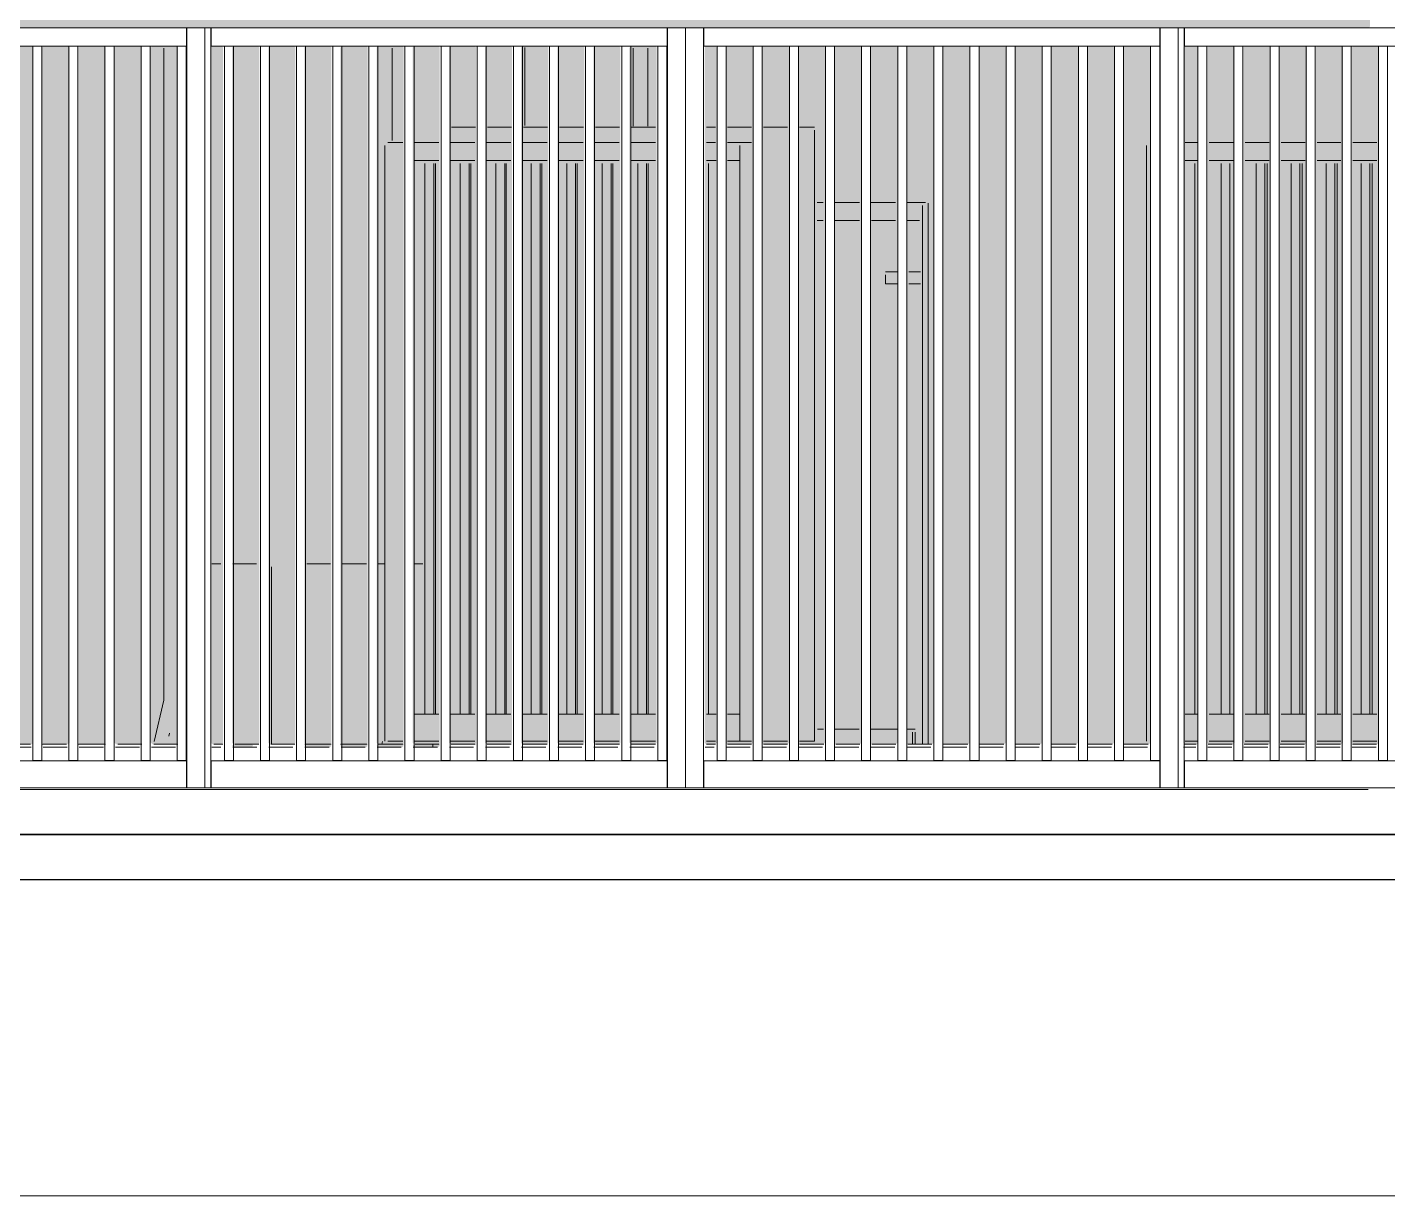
# Model space of a CAD drawing. Header units: millimetres. Extents: x 0 to 84100, y 0 to 59400.
# Drawn here: x 40973 to 45493, y 12940 to 16822 of the extents above; entities that cross this region are included whole.
import ezdxf

# ---------------------------------------------------------------- set-up
doc = ezdxf.new("R2010")
doc.units = ezdxf.units.MM
for name, color, linetype, lineweight in [('01_切断（構造・壁）', 7, 'Continuous', 35), ('09_立面の外形', 7, 'Continuous', 30), ('10_見えがかり', 7, 'Continuous', 13), ('12_見えがかり（ガラス）', 5, 'Continuous', 9), ('50_寸法', 3, 'Continuous', 9)]:
    doc.layers.add(name, color=color, linetype=linetype, lineweight=lineweight)

msp = doc.modelspace()

# ---------------------------------------------------------------- hatches: boundary and pattern name
at = {"layer": '10_見えがかり', "true_color": 0xe9dcc4}
msp.add_hatch(color=8, dxfattribs=at).paths.add_polyline_path([(45434, 16884.7), (45434, 16824.7), (45429, 16819.7), (36699, 16819.7), (36694, 16824.7), (36694, 16884.7), (36699, 16889.7), (45429, 16889.7)])
at = {"layer": '12_見えがかり（ガラス）', "true_color": 0xdce9f2}
for points in [[(40994, 14444.7), (40989, 14439.7), (40909, 14439.7), (40904, 14444.7), (40904, 16754.7), (40909, 16759.7), (40989, 16759.7), (40994, 16754.7)], [(41114, 14444.7), (41109, 14439.7), (41029, 14439.7), (41024, 14444.7), (41024, 16754.7), (41029, 16759.7), (41109, 16759.7), (41114, 16754.7)], [(41234, 14444.7), (41229, 14439.7), (41149, 14439.7), (41144, 14444.7), (41144, 16754.7), (41149, 16759.7), (41229, 16759.7), (41234, 16754.7)], [(41354, 14444.7), (41349, 14439.7), (41269, 14439.7), (41264, 14444.7), (41264, 16754.7), (41269, 16759.7), (41349, 16759.7), (41354, 16754.7)], [(41474, 14444.7), (41469, 14439.7), (41389, 14439.7), (41384, 14444.7), (41384, 16754.7), (41389, 16759.7), (41469, 16759.7), (41474, 16754.7)], [(41624, 14444.7), (41619, 14439.7), (41589, 14439.7), (41584, 14444.7), (41584, 16754.7), (41589, 16759.7), (41619, 16759.7), (41624, 16754.7)], [(41744, 14444.7), (41739, 14439.7), (41659, 14439.7), (41654, 14444.7), (41654, 16754.7), (41659, 16759.7), (41739, 16759.7), (41744, 16754.7)], [(41864, 14444.7), (41859, 14439.7), (41779, 14439.7), (41774, 14444.7), (41774, 16754.7), (41779, 16759.7), (41859, 16759.7), (41864, 16754.7)], [(41984, 14444.7), (41979, 14439.7), (41899, 14439.7), (41894, 14444.7), (41894, 16754.7), (41899, 16759.7), (41979, 16759.7), (41984, 16754.7)], [(42104, 14444.7), (42099, 14439.7), (42019, 14439.7), (42014, 14444.7), (42014, 16754.7), (42019, 16759.7), (42099, 16759.7), (42104, 16754.7)], [(42224, 14444.7), (42219, 14439.7), (42139, 14439.7), (42134, 14444.7), (42134, 16754.7), (42139, 16759.7), (42219, 16759.7), (42224, 16754.7)], [(42344, 14444.7), (42339, 14439.7), (42259, 14439.7), (42254, 14444.7), (42254, 16754.7), (42259, 16759.7), (42339, 16759.7), (42344, 16754.7)], [(42464, 14444.7), (42459, 14439.7), (42379, 14439.7), (42374, 14444.7), (42374, 16754.7), (42379, 16759.7), (42459, 16759.7), (42464, 16754.7)], [(42584, 14444.7), (42579, 14439.7), (42499, 14439.7), (42494, 14444.7), (42494, 16754.7), (42499, 16759.7), (42579, 16759.7), (42584, 16754.7)], [(42704, 14444.7), (42699, 14439.7), (42619, 14439.7), (42614, 14444.7), (42614, 16754.7), (42619, 16759.7), (42699, 16759.7), (42704, 16754.7)], [(42824, 14444.7), (42819, 14439.7), (42739, 14439.7), (42734, 14444.7), (42734, 16754.7), (42739, 16759.7), (42819, 16759.7), (42824, 16754.7)], [(42944, 14444.7), (42939, 14439.7), (42859, 14439.7), (42854, 14444.7), (42854, 16754.7), (42859, 16759.7), (42939, 16759.7), (42944, 16754.7)], [(43064, 14444.7), (43059, 14439.7), (42979, 14439.7), (42974, 14444.7), (42974, 16754.7), (42979, 16759.7), (43059, 16759.7), (43064, 16754.7)], [(43264, 14444.7), (43259, 14439.7), (43229, 14439.7), (43224, 14444.7), (43224, 16754.7), (43229, 16759.7), (43259, 16759.7), (43264, 16754.7)], [(43384, 14444.7), (43379, 14439.7), (43299, 14439.7), (43294, 14444.7), (43294, 16754.7), (43299, 16759.7), (43379, 16759.7), (43384, 16754.7)], [(43504, 14444.7), (43499, 14439.7), (43419, 14439.7), (43414, 14444.7), (43414, 16754.7), (43419, 16759.7), (43499, 16759.7), (43504, 16754.7)], [(43624, 14444.7), (43619, 14439.7), (43539, 14439.7), (43534, 14444.7), (43534, 16754.7), (43539, 16759.7), (43619, 16759.7), (43624, 16754.7)], [(43744, 14444.7), (43739, 14439.7), (43659, 14439.7), (43654, 14444.7), (43654, 16754.7), (43659, 16759.7), (43739, 16759.7), (43744, 16754.7)], [(43864, 14444.7), (43859, 14439.7), (43779, 14439.7), (43774, 14444.7), (43774, 16754.7), (43779, 16759.7), (43859, 16759.7), (43864, 16754.7)], [(43984, 14444.7), (43979, 14439.7), (43899, 14439.7), (43894, 14444.7), (43894, 16754.7), (43899, 16759.7), (43979, 16759.7), (43984, 16754.7)], [(44104, 14444.7), (44099, 14439.7), (44019, 14439.7), (44014, 14444.7), (44014, 16754.7), (44019, 16759.7), (44099, 16759.7), (44104, 16754.7)], [(44224, 14444.7), (44219, 14439.7), (44139, 14439.7), (44134, 14444.7), (44134, 16754.7), (44139, 16759.7), (44219, 16759.7), (44224, 16754.7)], [(44344, 14444.7), (44339, 14439.7), (44259, 14439.7), (44254, 14444.7), (44254, 16754.7), (44259, 16759.7), (44339, 16759.7), (44344, 16754.7)], [(44464, 14444.7), (44459, 14439.7), (44379, 14439.7), (44374, 14444.7), (44374, 16754.7), (44379, 16759.7), (44459, 16759.7), (44464, 16754.7)], [(44584, 14444.7), (44579, 14439.7), (44499, 14439.7), (44494, 14444.7), (44494, 16754.7), (44499, 16759.7), (44579, 16759.7), (44584, 16754.7)], [(44704, 14444.7), (44699, 14439.7), (44619, 14439.7), (44614, 14444.7), (44614, 16754.7), (44619, 16759.7), (44699, 16759.7), (44704, 16754.7)], [(44864, 14444.7), (44859, 14439.7), (44819, 14439.7), (44814, 14444.7), (44814, 16754.7), (44819, 16759.7), (44859, 16759.7), (44864, 16754.7)], [(44984, 14444.7), (44979, 14439.7), (44899, 14439.7), (44894, 14444.7), (44894, 16754.7), (44899, 16759.7), (44979, 16759.7), (44984, 16754.7)], [(45104, 14444.7), (45099, 14439.7), (45019, 14439.7), (45014, 14444.7), (45014, 16754.7), (45019, 16759.7), (45099, 16759.7), (45104, 16754.7)], [(45224, 14444.7), (45219, 14439.7), (45139, 14439.7), (45134, 14444.7), (45134, 16754.7), (45139, 16759.7), (45219, 16759.7), (45224, 16754.7)], [(45344, 14444.7), (45339, 14439.7), (45259, 14439.7), (45254, 14444.7), (45254, 16754.7), (45259, 16759.7), (45339, 16759.7), (45344, 16754.7)], [(45464, 14444.7), (45459, 14439.7), (45379, 14439.7), (45374, 14444.7), (45374, 16754.7), (45379, 16759.7), (45459, 16759.7), (45464, 16754.7)], [(41719, 14439.7), (41724, 14434.7), (41719, 14429.7), (41659, 14429.7), (41654, 14434.7), (41659, 14439.7)], [(41979, 14429.7), (41899, 14429.7), (41894, 14434.7), (41899, 14439.7), (41979, 14439.7), (41984, 14434.7)], [(42099, 14429.7), (42019, 14429.7), (42014, 14434.7), (42019, 14439.7), (42099, 14439.7), (42104, 14434.7)], [(42219, 14429.7), (42139, 14429.7), (42134, 14434.7), (42139, 14439.7), (42219, 14439.7), (42224, 14434.7)], [(42339, 14429.7), (42259, 14429.7), (42254, 14434.7), (42259, 14439.7), (42339, 14439.7), (42344, 14434.7)]]:
    msp.add_hatch(color=8, dxfattribs=at).paths.add_polyline_path(points)

# ---------------------------------------------------------------- linework, layer by layer
at = {"layer": '01_切断（構造・壁）'}
msp.add_lwpolyline([(20194, 14139.7), (59906, 14139.7)], dxfattribs=at)
at = {"layer": '09_立面の外形'}
msp.add_lwpolyline([(55765.8, 13989.7), (32636.4, 13989.7)], dxfattribs=at)
at = {"layer": '10_見えがかり'}
for points in [[(39987.7, 16819.7), (41502.4, 16819.7), (41502.4, 16759.7), (39987.7, 16759.7), (39987.7, 16819.7)], [(41503.3, 16819.7), (41563.4, 16819.7), (41563.4, 14294.7), (41503.3, 14294.7), (41503.3, 16819.7)], [(41549.9, 16819.7), (41583.3, 16819.7), (41583.3, 14294.7), (41549, 14294.7)], [(41584.3, 16819.7), (43099, 16819.7), (43099, 16759.7), (41584.3, 16759.7), (41584.3, 16819.7)], [(43100, 16819.7), (43160, 16819.7), (43160, 14294.7), (43100, 14294.7), (43100, 16819.7)], [(43160, 16819.7), (43220.1, 16819.7), (43220.1, 14294.7), (43160, 14294.7), (43160, 16819.7)], [(43221, 16819.7), (44735.7, 16819.7), (44735.7, 16759.7), (43221, 16759.7), (43221, 16819.7)], [(44736.7, 16819.7), (44796.7, 16819.7), (44796.7, 14294.7), (44736.7, 14294.7), (44736.7, 16819.7)], [(44779.9, 16819.7), (44816.7, 16819.7), (44816.7, 14294.7), (44779, 14294.7)], [(44817.6, 16819.7), (46332.3, 16819.7), (46332.3, 16759.7), (44817.6, 16759.7), (44817.6, 16819.7)], [(40991.7, 16758.7), (41021.7, 16758.7), (41021.7, 14385.7), (40991.7, 14385.7), (40991.7, 16758.7)], [(41111.7, 16758.7), (41141.7, 16758.7), (41141.7, 14385.7), (41111.7, 14385.7), (41111.7, 16758.7)], [(41231.7, 16758.7), (41261.7, 16758.7), (41261.7, 14385.7), (41231.7, 14385.7), (41231.7, 16758.7)], [(41351.7, 16758.7), (41381.7, 16758.7), (41381.7, 14385.7), (41351.7, 14385.7), (41351.7, 16758.7)], [(41427.7, 16752.7), (41427.7, 16589.7)], [(41471.7, 16758.7), (41501.7, 16758.7), (41501.7, 14385.7), (41471.7, 14385.7), (41471.7, 16758.7)], [(41628.3, 16758.7), (41658.3, 16758.7), (41658.3, 14385.7), (41628.3, 14385.7), (41628.3, 16758.7)], [(41748.3, 16758.7), (41778.3, 16758.7), (41778.3, 14385.7), (41748.3, 14385.7), (41748.3, 16758.7)], [(41868.3, 16758.7), (41898.3, 16758.7), (41898.3, 14385.7), (41868.3, 14385.7), (41868.3, 16758.7)], [(41988.3, 16758.7), (42018.3, 16758.7), (42018.3, 14385.7), (41988.3, 14385.7), (41988.3, 16758.7)], [(42108.3, 16758.7), (42138.3, 16758.7), (42138.3, 14385.7), (42108.3, 14385.7), (42108.3, 16758.7)], [(42185.7, 16752.7), (42185.7, 16589.7)], [(42228.3, 16758.7), (42258.3, 16758.7), (42258.3, 14385.7), (42228.3, 14385.7), (42228.3, 16758.7)], [(42348.3, 16758.7), (42378.3, 16758.7), (42378.3, 14385.7), (42348.3, 14385.7), (42348.3, 16758.7)], [(42468.3, 16758.7), (42498.3, 16758.7), (42498.3, 14385.7), (42468.3, 14385.7), (42468.3, 16758.7)], [(42588.3, 16758.7), (42618.3, 16758.7), (42618.3, 14385.7), (42588.3, 14385.7), (42588.3, 16758.7)], [(42626.2, 16495.1), (42626.2, 16754.6)], [(42708.3, 16758.7), (42738.3, 16758.7), (42738.3, 14385.7), (42708.3, 14385.7), (42708.3, 16758.7)], [(42828.3, 16758.7), (42858.3, 16758.7), (42858.3, 14385.7), (42828.3, 14385.7), (42828.3, 16758.7)], [(42948.3, 16758.7), (42978.3, 16758.7), (42978.3, 14385.7), (42948.3, 14385.7), (42948.3, 16758.7)], [(42986, 16752.7), (42986, 16589.7)], [(43035.4, 16752.7), (43035.4, 16589.7)], [(43068.3, 16758.7), (43098.3, 16758.7), (43098.3, 14385.7), (43068.3, 14385.7), (43068.3, 16758.7)], [(43265, 16758.7), (43295.1, 16758.7), (43295.1, 14385.7), (43265, 14385.7), (43265, 16758.7)], [(43385, 16758.7), (43415.1, 16758.7), (43415.1, 14385.7), (43385, 14385.7), (43385, 16758.7)], [(43505, 16758.7), (43535.1, 16758.7), (43535.1, 14385.7), (43505, 14385.7), (43505, 16758.7)], [(43625, 16758.7), (43655.1, 16758.7), (43655.1, 14385.7), (43625, 14385.7), (43625, 16758.7)], [(43745, 16758.7), (43775.1, 16758.7), (43775.1, 14385.7), (43745, 14385.7), (43745, 16758.7)], [(43865, 16758.7), (43895.1, 16758.7), (43895.1, 14385.7), (43865, 14385.7), (43865, 16758.7)], [(43985, 16758.7), (44015.1, 16758.7), (44015.1, 14385.7), (43985, 14385.7), (43985, 16758.7)], [(44105, 16758.7), (44135.1, 16758.7), (44135.1, 14385.7), (44105, 14385.7), (44105, 16758.7)], [(44225, 16758.7), (44255.1, 16758.7), (44255.1, 14385.7), (44225, 14385.7), (44225, 16758.7)], [(44345, 16758.7), (44375, 16758.7), (44375, 14385.7), (44345, 14385.7), (44345, 16758.7)], [(44465, 16758.7), (44495, 16758.7), (44495, 14385.7), (44465, 14385.7), (44465, 16758.7)], [(44585, 16758.7), (44615, 16758.7), (44615, 14385.7), (44585, 14385.7), (44585, 16758.7)], [(44705, 16758.7), (44735.1, 16758.7), (44735.1, 14385.7), (44705, 14385.7), (44705, 16758.7)], [(44861.6, 16758.7), (44891.7, 16758.7), (44891.7, 14385.7), (44861.6, 14385.7), (44861.6, 16758.7)], [(44981.6, 16758.7), (45011.7, 16758.7), (45011.7, 14385.7), (44981.6, 14385.7), (44981.6, 16758.7)], [(45101.6, 16758.7), (45131.7, 16758.7), (45131.7, 14385.7), (45101.6, 14385.7), (45101.6, 16758.7)], [(45221.6, 16758.7), (45251.7, 16758.7), (45251.7, 14385.7), (45221.6, 14385.7), (45221.6, 16758.7)], [(45341.6, 16758.7), (45371.7, 16758.7), (45371.7, 14385.7), (45341.6, 14385.7), (45341.6, 16758.7)], [(45461.6, 16758.7), (45491.7, 16758.7), (45491.7, 14385.7), (45461.6, 14385.7), (45461.6, 16758.7)], [(41427.7, 16589.7), (41427.7, 16407.6)], [(42185.7, 16589.7), (42185.7, 16445.9)], [(42986, 16589.7), (42986, 16493.9)], [(43035.4, 16589.7), (43035.4, 16493.9)], [(42382.4, 16489.7), (42462.1, 16489.7)], [(42502, 16489.7), (42581.7, 16489.7)], [(42621.6, 16489.7), (42701.3, 16489.7)], [(42741.2, 16489.7), (42820.9, 16489.7)], [(42860.8, 16489.7), (42940.5, 16489.7)], [(42980.4, 16489.7), (43060.1, 16489.7)], [(43229.6, 16489.7), (43259.5, 16489.7)], [(43299.3, 16489.7), (43379.1, 16489.7)], [(43418.9, 16489.7), (43498.7, 16489.7)], [(43538.5, 16489.7), (43588.4, 16489.7)], [(43588.4, 14449.7), (43588.4, 16479.7)], [(41427.7, 16407.6), (41427.7, 16225.4)], [(42161.7, 16429.7), (42161.7, 14449.7)], [(42171.5, 16439.7), (42220.6, 16439.7)], [(42260.6, 16439.7), (42340.5, 16439.7)], [(42380.5, 16439.7), (42460.5, 16439.7)], [(42500.4, 16439.7), (42580.4, 16439.7)], [(42620.4, 16439.7), (42700.3, 16439.7)], [(42740.3, 16439.7), (42820.3, 16439.7)], [(42860.2, 16439.7), (42940.2, 16439.7)], [(42980.2, 16439.7), (43060.1, 16439.7)], [(43230, 16439.7), (43260, 16439.7)], [(43300, 16439.7), (43340, 16439.7)], [(43340, 16439.7), (43379.2, 16439.7)], [(43340, 16429.7), (43340, 14449.7)], [(43340, 16429.7), (43340, 16379.7)], [(44691.9, 16429.7), (44691.9, 14449.7)], [(44819.8, 16439.7), (44859.6, 16439.7)], [(44899.4, 16439.7), (44979, 16439.7)], [(45018.9, 16439.7), (45098.5, 16439.7)], [(45138.3, 16439.7), (45218, 16439.7)], [(45257.8, 16439.7), (45337.4, 16439.7)], [(45377.2, 16439.7), (45456.9, 16439.7)], [(42260.6, 16379.7), (42340.5, 16379.7)], [(42294.2, 16379.7), (42299.8, 16379.7)], [(42294.2, 16379.7), (42323.7, 16379.7)], [(42294.2, 16369.7), (42294.2, 14539.7)], [(42299.8, 16379.7), (42329.3, 16379.7)], [(42329.3, 16379.7), (42323.7, 16379.7)], [(42323.7, 16369.7), (42323.7, 14539.7)], [(42329.3, 16369.7), (42329.3, 14539.7)], [(42380.5, 16379.7), (42460.5, 16379.7)], [(42412.1, 16379.7), (42441.5, 16379.7)], [(42412.1, 16369.7), (42412.1, 14539.7)], [(42441.5, 16369.7), (42441.5, 14539.7)], [(42447.1, 16369.7), (42447.1, 14539.7)], [(42500.4, 16379.7), (42580.4, 16379.7)], [(42529.9, 16379.7), (42559.4, 16379.7)], [(42529.9, 16369.7), (42529.9, 14539.7)], [(42559.4, 16369.7), (42559.4, 14539.7)], [(42564.9, 16369.7), (42564.9, 14539.7)], [(42620.4, 16379.7), (42700.3, 16379.7)], [(42647.7, 16379.7), (42653.3, 16379.7)], [(42647.7, 16379.7), (42677.2, 16379.7)], [(42647.7, 16369.7), (42647.7, 14539.7)], [(42653.3, 16379.7), (42682.8, 16379.7)], [(42682.8, 16379.7), (42677.2, 16379.7)], [(42677.2, 16369.7), (42677.2, 14539.7)], [(42682.8, 16369.7), (42682.8, 14539.7)], [(42740.3, 16379.7), (42820.3, 16379.7)], [(42765.6, 16379.7), (42771.1, 16379.7)], [(42765.6, 16379.7), (42795, 16379.7)], [(42765.6, 16369.7), (42765.6, 14539.7)], [(42771.1, 16379.7), (42800.6, 16379.7)], [(42800.6, 16379.7), (42795, 16379.7)], [(42795, 16369.7), (42795, 14539.7)], [(42800.6, 16369.7), (42800.6, 14539.7)], [(42860.2, 16379.7), (42940.2, 16379.7)], [(42883.4, 16379.7), (42888.9, 16379.7)], [(42883.4, 16379.7), (42912.8, 16379.7)], [(42883.4, 16369.7), (42883.4, 14539.7)], [(42888.9, 16379.7), (42908.6, 16379.7)], [(42912.8, 16369.7), (42912.8, 14539.7)], [(42918.4, 16369.7), (42918.4, 14539.7)], [(42980.2, 16379.7), (43060.1, 16379.7)], [(43001.2, 16379.7), (43030.7, 16379.7)], [(43001.2, 16369.7), (43001.2, 14539.7)], [(43030.7, 16369.7), (43030.7, 14539.7)], [(43036.2, 16369.7), (43036.2, 14539.7)], [(43230, 16379.7), (43260, 16379.7)], [(43236.9, 16379.7), (43242.4, 16379.7)], [(43236.9, 16379.7), (43256.5, 16379.7)], [(43236.9, 16369.7), (43236.9, 14539.7)], [(43242.4, 16379.7), (43262.1, 16379.7)], [(43300, 16379.7), (43340, 16379.7)], [(44819.8, 16379.7), (44859.6, 16379.7)], [(44822.8, 16379.7), (44851.8, 16379.7)], [(44851.8, 16369.7), (44851.8, 14539.7)], [(44899.4, 16379.7), (44979, 16379.7)], [(44939.1, 16379.7), (44968.2, 16379.7)], [(44939.1, 16369.7), (44939.1, 14539.7)], [(44968.2, 16369.7), (44968.2, 14539.7)], [(45018.9, 16379.7), (45098.5, 16379.7)], [(45055.4, 16379.7), (45062.6, 16379.7)], [(45055.4, 16379.7), (45084.5, 16379.7)], [(45055.4, 16369.7), (45055.4, 14539.7)], [(45062.6, 16379.7), (45091.7, 16379.7)], [(45091.7, 16379.7), (45084.5, 16379.7)], [(45084.5, 16369.7), (45084.5, 14539.7)], [(45091.7, 16369.7), (45091.7, 14539.7)], [(45138.3, 16379.7), (45218, 16379.7)], [(45171.7, 16379.7), (45200.8, 16379.7)], [(45171.7, 16369.7), (45171.7, 14539.7)], [(45200.8, 16369.7), (45200.8, 14539.7)], [(45208, 16369.7), (45208, 14539.7)], [(45257.8, 16379.7), (45337.4, 16379.7)], [(45288, 16379.7), (45317.1, 16379.7)], [(45288, 16369.7), (45288, 14539.7)], [(45317.1, 16369.7), (45317.1, 14539.7)], [(45324.3, 16369.7), (45324.3, 14539.7)], [(45377.2, 16379.7), (45456.9, 16379.7)], [(45404.4, 16379.7), (45411.6, 16379.7)], [(45404.4, 16379.7), (45433.4, 16379.7)], [(45404.4, 16369.7), (45404.4, 14539.7)], [(45411.6, 16379.7), (45440.7, 16379.7)], [(45440.7, 16379.7), (45433.4, 16379.7)], [(45433.4, 16369.7), (45433.4, 14539.7)], [(45440.7, 16369.7), (45440.7, 14539.7)], [(41427.7, 16225.4), (41427.7, 16043.3)], [(43597.6, 16239.7), (43617.6, 16239.7)], [(43617.7, 16239.7), (43597.7, 16239.7)], [(43657.5, 16239.7), (43737.2, 16239.7)], [(43737.5, 16239.7), (43657.6, 16239.7)], [(43777.1, 16239.7), (43856.8, 16239.7)], [(43857.4, 16239.7), (43777.5, 16239.7)], [(43896.7, 16239.7), (43956.5, 16239.7)], [(43947.3, 16239.7), (43897.3, 16239.7)], [(43956.9, 16239.7), (43947.3, 16239.7)], [(43947.3, 14439.7), (43947.3, 16229.7)], [(43947.3, 16179.7), (43947.3, 16229.7)], [(43966.5, 16237.7), (43966.5, 14439.7)], [(43966.5, 14439.7), (43966.5, 16229.7)], [(43597.7, 16179.7), (43617.7, 16179.7)], [(43657.6, 16179.7), (43737.5, 16179.7)], [(43777.5, 16179.7), (43857.4, 16179.7)], [(43897.3, 16179.7), (43937.3, 16179.7)], [(41427.7, 16043.3), (41427.7, 15861.1)], [(43833, 16009.7), (43824.8, 16009.7)], [(43863.2, 16009.7), (43824.8, 16009.7)], [(43824.8, 15969.7), (43824.8, 15999.7)], [(43940.1, 16009.7), (43901.7, 16009.7)], [(43833, 15969.7), (43824.8, 15969.7)], [(43824.8, 15969.7), (43863.2, 15969.7)], [(43901.7, 15969.7), (43940.1, 15969.7)], [(41427.7, 15861.1), (41427.7, 15679)], [(41427.7, 15679), (41427.7, 15496.9)], [(41427.7, 15496.9), (41427.7, 15314.7)], [(41427.7, 15314.7), (41427.7, 15132.6)], [(41427.7, 15132.6), (41427.7, 14950.4)], [(41586.8, 15039.7), (41616.5, 15039.7)], [(41656.2, 15039.7), (41735.5, 15039.7)], [(41785, 14439.7), (41785, 15029.7)], [(41902.2, 15039.7), (41981.3, 15039.7)], [(42020.8, 15039.7), (42099.9, 15039.7)], [(42139.4, 15039.7), (42159.2, 15039.7)], [(42258, 15039.7), (42287.6, 15039.7)], [(41427.7, 14950.4), (41427.7, 14768.3)], [(41427.7, 14768.3), (41427.7, 14586.1)], [(41427.7, 14586.1), (41395.3, 14448.9)], [(42260.6, 14539.7), (42340.5, 14539.7)], [(42299.8, 14539.7), (42294.2, 14539.7)], [(42294.2, 14539.7), (42323.7, 14539.7)], [(42299.8, 14539.7), (42329.3, 14539.7)], [(42329.3, 14539.7), (42323.7, 14539.7)], [(42380.5, 14539.7), (42460.5, 14539.7)], [(42412.1, 14539.7), (42441.5, 14539.7)], [(42500.4, 14539.7), (42580.4, 14539.7)], [(42529.9, 14539.7), (42559.4, 14539.7)], [(42620.4, 14539.7), (42700.3, 14539.7)], [(42653.3, 14539.7), (42647.7, 14539.7)], [(42647.7, 14539.7), (42677.2, 14539.7)], [(42653.3, 14539.7), (42682.8, 14539.7)], [(42682.8, 14539.7), (42677.2, 14539.7)], [(42740.3, 14539.7), (42820.3, 14539.7)], [(42771.1, 14539.7), (42765.6, 14539.7)], [(42765.6, 14539.7), (42795, 14539.7)], [(42771.1, 14539.7), (42800.6, 14539.7)], [(42800.6, 14539.7), (42795, 14539.7)], [(42860.2, 14539.7), (42940.2, 14539.7)], [(42888.9, 14539.7), (42883.4, 14539.7)], [(42883.4, 14539.7), (42912.8, 14539.7)], [(42888.9, 14539.7), (42908.6, 14539.7)], [(42980.2, 14539.7), (43060.1, 14539.7)], [(43001.2, 14539.7), (43030.7, 14539.7)], [(43230, 14539.7), (43260, 14539.7)], [(43242.4, 14539.7), (43236.9, 14539.7)], [(43236.9, 14539.7), (43256.5, 14539.7)], [(43242.4, 14539.7), (43262.1, 14539.7)], [(43300, 14539.7), (43340, 14539.7)], [(43340, 14539.7), (43340, 14449.7)], [(44819.8, 14539.7), (44859.6, 14539.7)], [(44822.8, 14539.7), (44851.8, 14539.7)], [(44899.4, 14539.7), (44979, 14539.7)], [(44939.1, 14539.7), (44968.2, 14539.7)], [(45018.9, 14539.7), (45098.5, 14539.7)], [(45062.6, 14539.7), (45055.4, 14539.7)], [(45055.4, 14539.7), (45084.5, 14539.7)], [(45062.6, 14539.7), (45091.7, 14539.7)], [(45091.7, 14539.7), (45084.5, 14539.7)], [(45138.3, 14539.7), (45218, 14539.7)], [(45171.7, 14539.7), (45200.8, 14539.7)], [(45257.8, 14539.7), (45337.4, 14539.7)], [(45288, 14539.7), (45317.1, 14539.7)], [(45377.2, 14539.7), (45456.9, 14539.7)], [(45411.6, 14539.7), (45404.4, 14539.7)], [(45404.4, 14539.7), (45433.4, 14539.7)], [(45411.6, 14539.7), (45440.7, 14539.7)], [(45440.7, 14539.7), (45433.4, 14539.7)], [(41446.1, 14476.3), (41443.9, 14467.2)], [(43618.1, 14489.7), (43598.3, 14489.7)], [(43736.7, 14489.7), (43657.6, 14489.7)], [(43855.3, 14489.7), (43776.2, 14489.7)], [(43814, 14489.7), (43863.4, 14489.7)], [(43914.6, 14489.7), (43894.8, 14489.7)], [(43903, 14489.7), (43922.7, 14489.7)], [(43914.6, 14489.7), (43922.7, 14489.7)], [(43914.6, 14439.7), (43914.6, 14479.7)], [(43922.7, 14439.7), (43922.7, 14479.7)], [(40906.5, 14429.7), (40986.4, 14429.7)], [(41026.4, 14429.7), (41106.4, 14429.7)], [(41146.4, 14429.7), (41226.3, 14429.7)], [(41266.3, 14429.7), (41346.3, 14429.7)], [(41386.3, 14429.7), (41466.2, 14429.7)], [(41402, 14439.7), (41437.4, 14439.7)], [(41586.2, 14429.7), (41616.2, 14429.7)], [(41656.2, 14429.7), (41736.1, 14429.7)], [(41776.1, 14429.7), (41856.1, 14429.7)], [(41895.2, 14439.7), (41983.1, 14439.7)], [(41896.1, 14429.7), (41976, 14429.7)], [(41897.2, 14439.7), (41975.4, 14439.7)], [(42102.4, 14439.7), (42014.4, 14439.7)], [(42016, 14429.7), (42096, 14429.7)], [(42100.4, 14439.7), (42022.2, 14439.7)], [(42136, 14429.7), (42215.9, 14429.7)], [(42149.2, 14439.7), (42139.5, 14439.7)], [(42151.2, 14439.7), (42141.4, 14439.7)], [(42153.4, 14448.9), (42151.2, 14439.7)], [(42151.2, 14439.7), (42160.6, 14439.7)], [(42171.5, 14449.7), (42220.6, 14449.7)], [(42255.9, 14429.7), (42335.9, 14429.7)], [(42260.6, 14449.7), (42340.5, 14449.7)], [(42321, 14429.7), (42321, 14439.7)], [(42375.9, 14429.7), (42455.8, 14429.7)], [(42380.5, 14449.7), (42460.5, 14449.7)], [(42495.8, 14429.7), (42575.8, 14429.7)], [(42500.4, 14449.7), (42580.4, 14449.7)], [(42615.7, 14429.7), (42695.7, 14429.7)], [(42620.4, 14449.7), (42700.3, 14449.7)], [(42735.7, 14429.7), (42815.7, 14429.7)], [(42740.3, 14449.7), (42820.3, 14449.7)], [(42855.6, 14429.7), (42935.6, 14429.7)], [(42860.2, 14449.7), (42940.2, 14449.7)], [(42975.6, 14429.7), (43055.6, 14429.7)], [(42980.2, 14449.7), (43060.1, 14449.7)], [(43225.5, 14429.7), (43255.5, 14429.7)], [(43230, 14449.7), (43260, 14449.7)], [(43295.5, 14429.7), (43375.4, 14429.7)], [(43300, 14449.7), (43340, 14449.7)], [(43340, 14449.7), (43379.2, 14449.7)], [(43415.4, 14429.7), (43495.4, 14429.7)], [(43498.7, 14449.7), (43418.9, 14449.7)], [(43535.4, 14429.7), (43615.3, 14429.7)], [(43588.4, 14449.7), (43538.5, 14449.7)], [(43655.3, 14429.7), (43735.3, 14429.7)], [(43775.3, 14429.7), (43855.2, 14429.7)], [(43895.2, 14429.7), (43975.2, 14429.7)], [(43966.5, 14439.7), (43976.5, 14439.7)], [(44015.2, 14429.7), (44095.1, 14429.7)], [(44016.4, 14439.7), (44096.3, 14439.7)], [(44135.1, 14429.7), (44215.1, 14429.7)], [(44136.3, 14439.7), (44216.2, 14439.7)], [(44255.1, 14429.7), (44335, 14429.7)], [(44256.2, 14439.7), (44336.1, 14439.7)], [(44375, 14429.7), (44455, 14429.7)], [(44376.1, 14439.7), (44456, 14439.7)], [(44494.9, 14429.7), (44574.9, 14429.7)], [(44496, 14439.7), (44575.9, 14439.7)], [(44614.9, 14429.7), (44694.9, 14429.7)], [(44615.9, 14439.7), (44685.8, 14439.7)], [(44814.8, 14429.7), (44854.8, 14429.7)], [(44819.8, 14449.7), (44859.6, 14449.7)], [(44894.8, 14429.7), (44974.7, 14429.7)], [(44899.4, 14449.7), (44979, 14449.7)], [(45014.7, 14429.7), (45094.7, 14429.7)], [(45018.9, 14449.7), (45098.5, 14449.7)], [(45134.7, 14429.7), (45214.6, 14429.7)], [(45138.3, 14449.7), (45218, 14449.7)], [(45254.6, 14429.7), (45334.6, 14429.7)], [(45257.8, 14449.7), (45337.4, 14449.7)], [(45374.6, 14429.7), (45454.5, 14429.7)], [(45377.2, 14449.7), (45456.9, 14449.7)], [(39987.7, 14384.7), (41502.4, 14384.7), (41502.4, 14294.7), (39987.7, 14294.7), (39987.7, 14384.7)], [(41584.3, 14384.7), (43099, 14384.7), (43099, 14294.7), (41584.3, 14294.7), (41584.3, 14384.7)], [(43221, 14384.7), (44735.7, 14384.7), (44735.7, 14294.7), (43221, 14294.7), (43221, 14384.7)], [(44817.6, 14384.7), (46332.3, 14384.7), (46332.3, 14294.7), (44817.6, 14294.7), (44817.6, 14384.7)], [(40942.5, 14289.7), (41095.5, 14289.7)], [(41095.5, 14289.7), (41246.6, 14289.7)], [(41246.6, 14289.7), (41395.9, 14289.7)], [(41395.9, 14289.7), (41543.3, 14289.7)], [(41543.3, 14289.7), (41688.7, 14289.7)], [(41688.7, 14289.7), (41832.1, 14289.7)], [(41832.1, 14289.7), (41973.4, 14289.7)], [(41973.4, 14289.7), (42112.5, 14289.7)], [(42112.5, 14289.7), (42249.4, 14289.7)], [(42249.4, 14289.7), (42384.1, 14289.7)], [(42384.1, 14289.7), (42516.5, 14289.7)], [(42516.5, 14289.7), (42646.5, 14289.7)], [(42646.5, 14289.7), (42774.1, 14289.7)], [(42774.1, 14289.7), (42899.2, 14289.7)], [(42899.2, 14289.7), (43021.8, 14289.7)], [(43021.8, 14289.7), (43141.9, 14289.7)], [(43141.9, 14289.7), (43259.3, 14289.7)], [(43259.3, 14289.7), (43374.1, 14289.7)], [(43374.1, 14289.7), (43486.2, 14289.7)], [(43486.2, 14289.7), (43595.5, 14289.7)], [(43595.5, 14289.7), (43702.1, 14289.7)], [(43702.1, 14289.7), (43805.8, 14289.7)], [(43805.8, 14289.7), (43906.7, 14289.7)], [(43906.7, 14289.7), (44004.6, 14289.7)], [(44004.6, 14289.7), (44099.6, 14289.7)], [(44099.6, 14289.7), (44191.7, 14289.7)], [(44191.7, 14289.7), (44280.6, 14289.7)], [(44280.6, 14289.7), (44366.6, 14289.7)], [(44366.6, 14289.7), (44449.4, 14289.7)], [(44449.4, 14289.7), (44529.1, 14289.7)], [(44529.1, 14289.7), (44605.7, 14289.7)], [(44605.7, 14289.7), (44679, 14289.7)], [(44679, 14289.7), (44749.2, 14289.7)], [(44749.2, 14289.7), (44816.1, 14289.7)], [(44816.1, 14289.7), (44879.7, 14289.7)], [(44879.7, 14289.7), (44940.1, 14289.7)], [(44940.1, 14289.7), (44997.1, 14289.7)], [(44997.1, 14289.7), (45050.8, 14289.7)], [(45050.8, 14289.7), (45101.1, 14289.7)], [(45101.1, 14289.7), (45148, 14289.7)], [(45148, 14289.7), (45191.6, 14289.7)], [(45191.6, 14289.7), (45231.7, 14289.7)], [(45231.7, 14289.7), (45268.3, 14289.7)], [(45268.4, 14289.7), (45301.6, 14289.7)], [(45301.6, 14289.7), (45331.4, 14289.7)], [(45331.4, 14289.7), (45357.6, 14289.7)], [(45357.6, 14289.7), (45380.4, 14289.7)], [(45380.5, 14289.7), (45399.8, 14289.7)], [(45399.8, 14289.7), (45415.6, 14289.7)], [(45415.6, 14289.7), (45427.9, 14289.7)], [(40942.5, 14139.7), (41095.5, 14139.7)], [(41095.5, 14139.7), (41246.6, 14139.7)], [(41246.6, 14139.7), (41395.9, 14139.7)], [(41395.9, 14139.7), (41543.3, 14139.7)], [(41543.3, 14139.7), (41688.7, 14139.7)], [(41688.7, 14139.7), (41832.1, 14139.7)], [(41832.1, 14139.7), (41973.4, 14139.7)], [(41973.4, 14139.7), (42112.5, 14139.7)], [(42112.5, 14139.7), (42249.4, 14139.7)], [(42249.4, 14139.7), (42384.1, 14139.7)], [(42384.1, 14139.7), (42516.5, 14139.7)], [(42516.5, 14139.7), (42646.5, 14139.7)], [(42646.5, 14139.7), (42774.1, 14139.7)], [(42774.1, 14139.7), (42899.2, 14139.7)], [(42899.2, 14139.7), (43021.8, 14139.7)], [(43021.8, 14139.7), (43141.9, 14139.7)], [(43141.9, 14139.7), (43259.3, 14139.7)], [(43259.3, 14139.7), (43374.1, 14139.7)], [(43374.1, 14139.7), (43486.2, 14139.7)], [(43486.2, 14139.7), (43595.5, 14139.7)], [(43595.5, 14139.7), (43702.1, 14139.7)], [(43702.1, 14139.7), (43805.8, 14139.7)], [(43805.8, 14139.7), (43906.7, 14139.7)], [(43906.7, 14139.7), (44004.6, 14139.7)], [(44004.6, 14139.7), (44099.6, 14139.7)], [(44099.6, 14139.7), (44191.7, 14139.7)], [(44191.7, 14139.7), (44280.6, 14139.7)], [(44280.6, 14139.7), (44366.6, 14139.7)], [(44366.6, 14139.7), (44449.4, 14139.7)], [(44449.4, 14139.7), (44529.1, 14139.7)], [(44529.1, 14139.7), (44605.7, 14139.7)], [(44605.7, 14139.7), (44679, 14139.7)], [(44679, 14139.7), (44749.2, 14139.7)], [(44749.2, 14139.7), (44816.1, 14139.7)], [(44816.1, 14139.7), (44879.7, 14139.7)], [(44879.7, 14139.7), (44940.1, 14139.7)], [(44940.1, 14139.7), (44997.1, 14139.7)], [(44997.1, 14139.7), (45050.8, 14139.7)], [(45050.8, 14139.7), (45101.1, 14139.7)], [(45101.1, 14139.7), (45148, 14139.7)], [(45148, 14139.7), (45191.6, 14139.7)], [(45191.6, 14139.7), (45231.7, 14139.7)], [(45231.7, 14139.7), (45268.3, 14139.7)], [(45268.4, 14139.7), (45301.6, 14139.7)], [(45301.6, 14139.7), (45331.4, 14139.7)], [(45331.4, 14139.7), (45357.6, 14139.7)], [(45357.6, 14139.7), (45380.4, 14139.7)], [(45380.5, 14139.7), (45399.8, 14139.7)], [(45399.8, 14139.7), (45415.6, 14139.7)], [(45415.6, 14139.7), (45427.9, 14139.7)], [(45427.9, 14139.7), (45436.7, 14139.7)], [(45442, 14139.7), (45436.7, 14139.7)], [(36698.3, 13989.7), (48443.3, 13989.7)]]:
    msp.add_lwpolyline(points, dxfattribs=at)
at = {"layer": '12_見えがかり（ガラス）'}
for points in [[(40984.4, 14439.7), (40904.6, 14439.7)], [(40984.5, 14439.7), (40904.6, 14439.7)], [(41104.2, 14439.7), (41024.4, 14439.7)], [(41104.2, 14439.7), (41024.4, 14439.7)], [(41233.9, 14439.7), (41144.1, 14439.7)], [(41233.9, 14439.7), (41144.1, 14439.7)], [(41353.7, 14439.7), (41273.9, 14439.7)], [(41353.7, 14439.7), (41273.9, 14439.7)], [(41473.5, 14439.7), (41393.6, 14439.7)], [(41473.5, 14439.7), (41393.6, 14439.7)], [(41623.1, 14439.7), (41593.1, 14439.7)], [(41623.1, 14439.7), (41593.1, 14439.7)], [(41742.8, 14439.7), (41663, 14439.7)], [(41742.8, 14439.7), (41663, 14439.7)], [(41862.6, 14439.7), (41782.7, 14439.7)], [(41862.6, 14439.7), (41782.8, 14439.7)], [(41982.3, 14439.7), (41902.5, 14439.7)], [(41982.4, 14439.7), (41902.5, 14439.7)], [(42102.1, 14439.7), (42022.3, 14439.7)], [(42102.1, 14439.7), (42022.3, 14439.7)], [(42221.9, 14439.7), (42142, 14439.7)], [(42221.9, 14439.7), (42142, 14439.7)], [(42341.6, 14439.7), (42261.8, 14439.7)], [(42341.6, 14439.7), (42261.8, 14439.7)], [(42461.4, 14439.7), (42381.5, 14439.7)], [(42461.4, 14439.7), (42381.5, 14439.7)], [(42581.1, 14439.7), (42501.3, 14439.7)], [(42581.1, 14439.7), (42501.3, 14439.7)], [(42700.9, 14439.7), (42621, 14439.7)], [(42700.9, 14439.7), (42621.1, 14439.7)], [(42820.6, 14439.7), (42740.8, 14439.7)], [(42820.6, 14439.7), (42740.8, 14439.7)], [(42940.4, 14439.7), (42860.6, 14439.7)], [(42940.4, 14439.7), (42860.6, 14439.7)], [(43060.1, 14439.7), (42980.3, 14439.7)], [(43060.2, 14439.7), (42980.3, 14439.7)], [(43259.7, 14439.7), (43229.8, 14439.7)], [(43259.7, 14439.7), (43229.8, 14439.7)], [(43379.5, 14439.7), (43299.7, 14439.7)], [(43379.5, 14439.7), (43299.7, 14439.7)], [(43499.2, 14439.7), (43419.4, 14439.7)], [(43499.2, 14439.7), (43419.4, 14439.7)], [(43619, 14439.7), (43539.2, 14439.7)], [(43619, 14439.7), (43539.2, 14439.7)], [(43738.8, 14439.7), (43658.9, 14439.7)], [(43738.8, 14439.7), (43658.9, 14439.7)], [(43858.5, 14439.7), (43778.7, 14439.7)], [(43858.5, 14439.7), (43778.7, 14439.7)], [(43978.3, 14439.7), (43898.4, 14439.7)], [(43978.3, 14439.7), (43898.4, 14439.7)], [(44098, 14439.7), (44018.2, 14439.7)], [(44098, 14439.7), (44018.2, 14439.7)], [(44217.8, 14439.7), (44137.9, 14439.7)], [(44217.8, 14439.7), (44137.9, 14439.7)], [(44337.5, 14439.7), (44257.7, 14439.7)], [(44337.5, 14439.7), (44257.7, 14439.7)], [(44457.3, 14439.7), (44377.5, 14439.7)], [(44457.3, 14439.7), (44377.5, 14439.7)], [(44577, 14439.7), (44497.2, 14439.7)], [(44577.1, 14439.7), (44497.2, 14439.7)], [(44696.8, 14439.7), (44617, 14439.7)], [(44696.8, 14439.7), (44617, 14439.7)], [(44856.4, 14439.7), (44816.5, 14439.7)], [(44856.4, 14439.7), (44816.5, 14439.7)], [(44976.2, 14439.7), (44896.3, 14439.7)], [(44976.2, 14439.7), (44896.3, 14439.7)], [(45095.9, 14439.7), (45016.1, 14439.7)], [(45095.9, 14439.7), (45016.1, 14439.7)], [(45215.7, 14439.7), (45135.8, 14439.7)], [(45215.7, 14439.7), (45135.8, 14439.7)], [(45335.4, 14439.7), (45255.6, 14439.7)], [(45335.4, 14439.7), (45255.6, 14439.7)], [(45455.2, 14439.7), (45375.4, 14439.7)], [(45455.2, 14439.7), (45375.4, 14439.7)]]:
    msp.add_lwpolyline(points, dxfattribs=at)
at = {"layer": '50_寸法'}
msp.add_lwpolyline([(22694, 12939.7), (57406, 12939.7)], dxfattribs=at)

doc.saveas('drawing.dxf')
